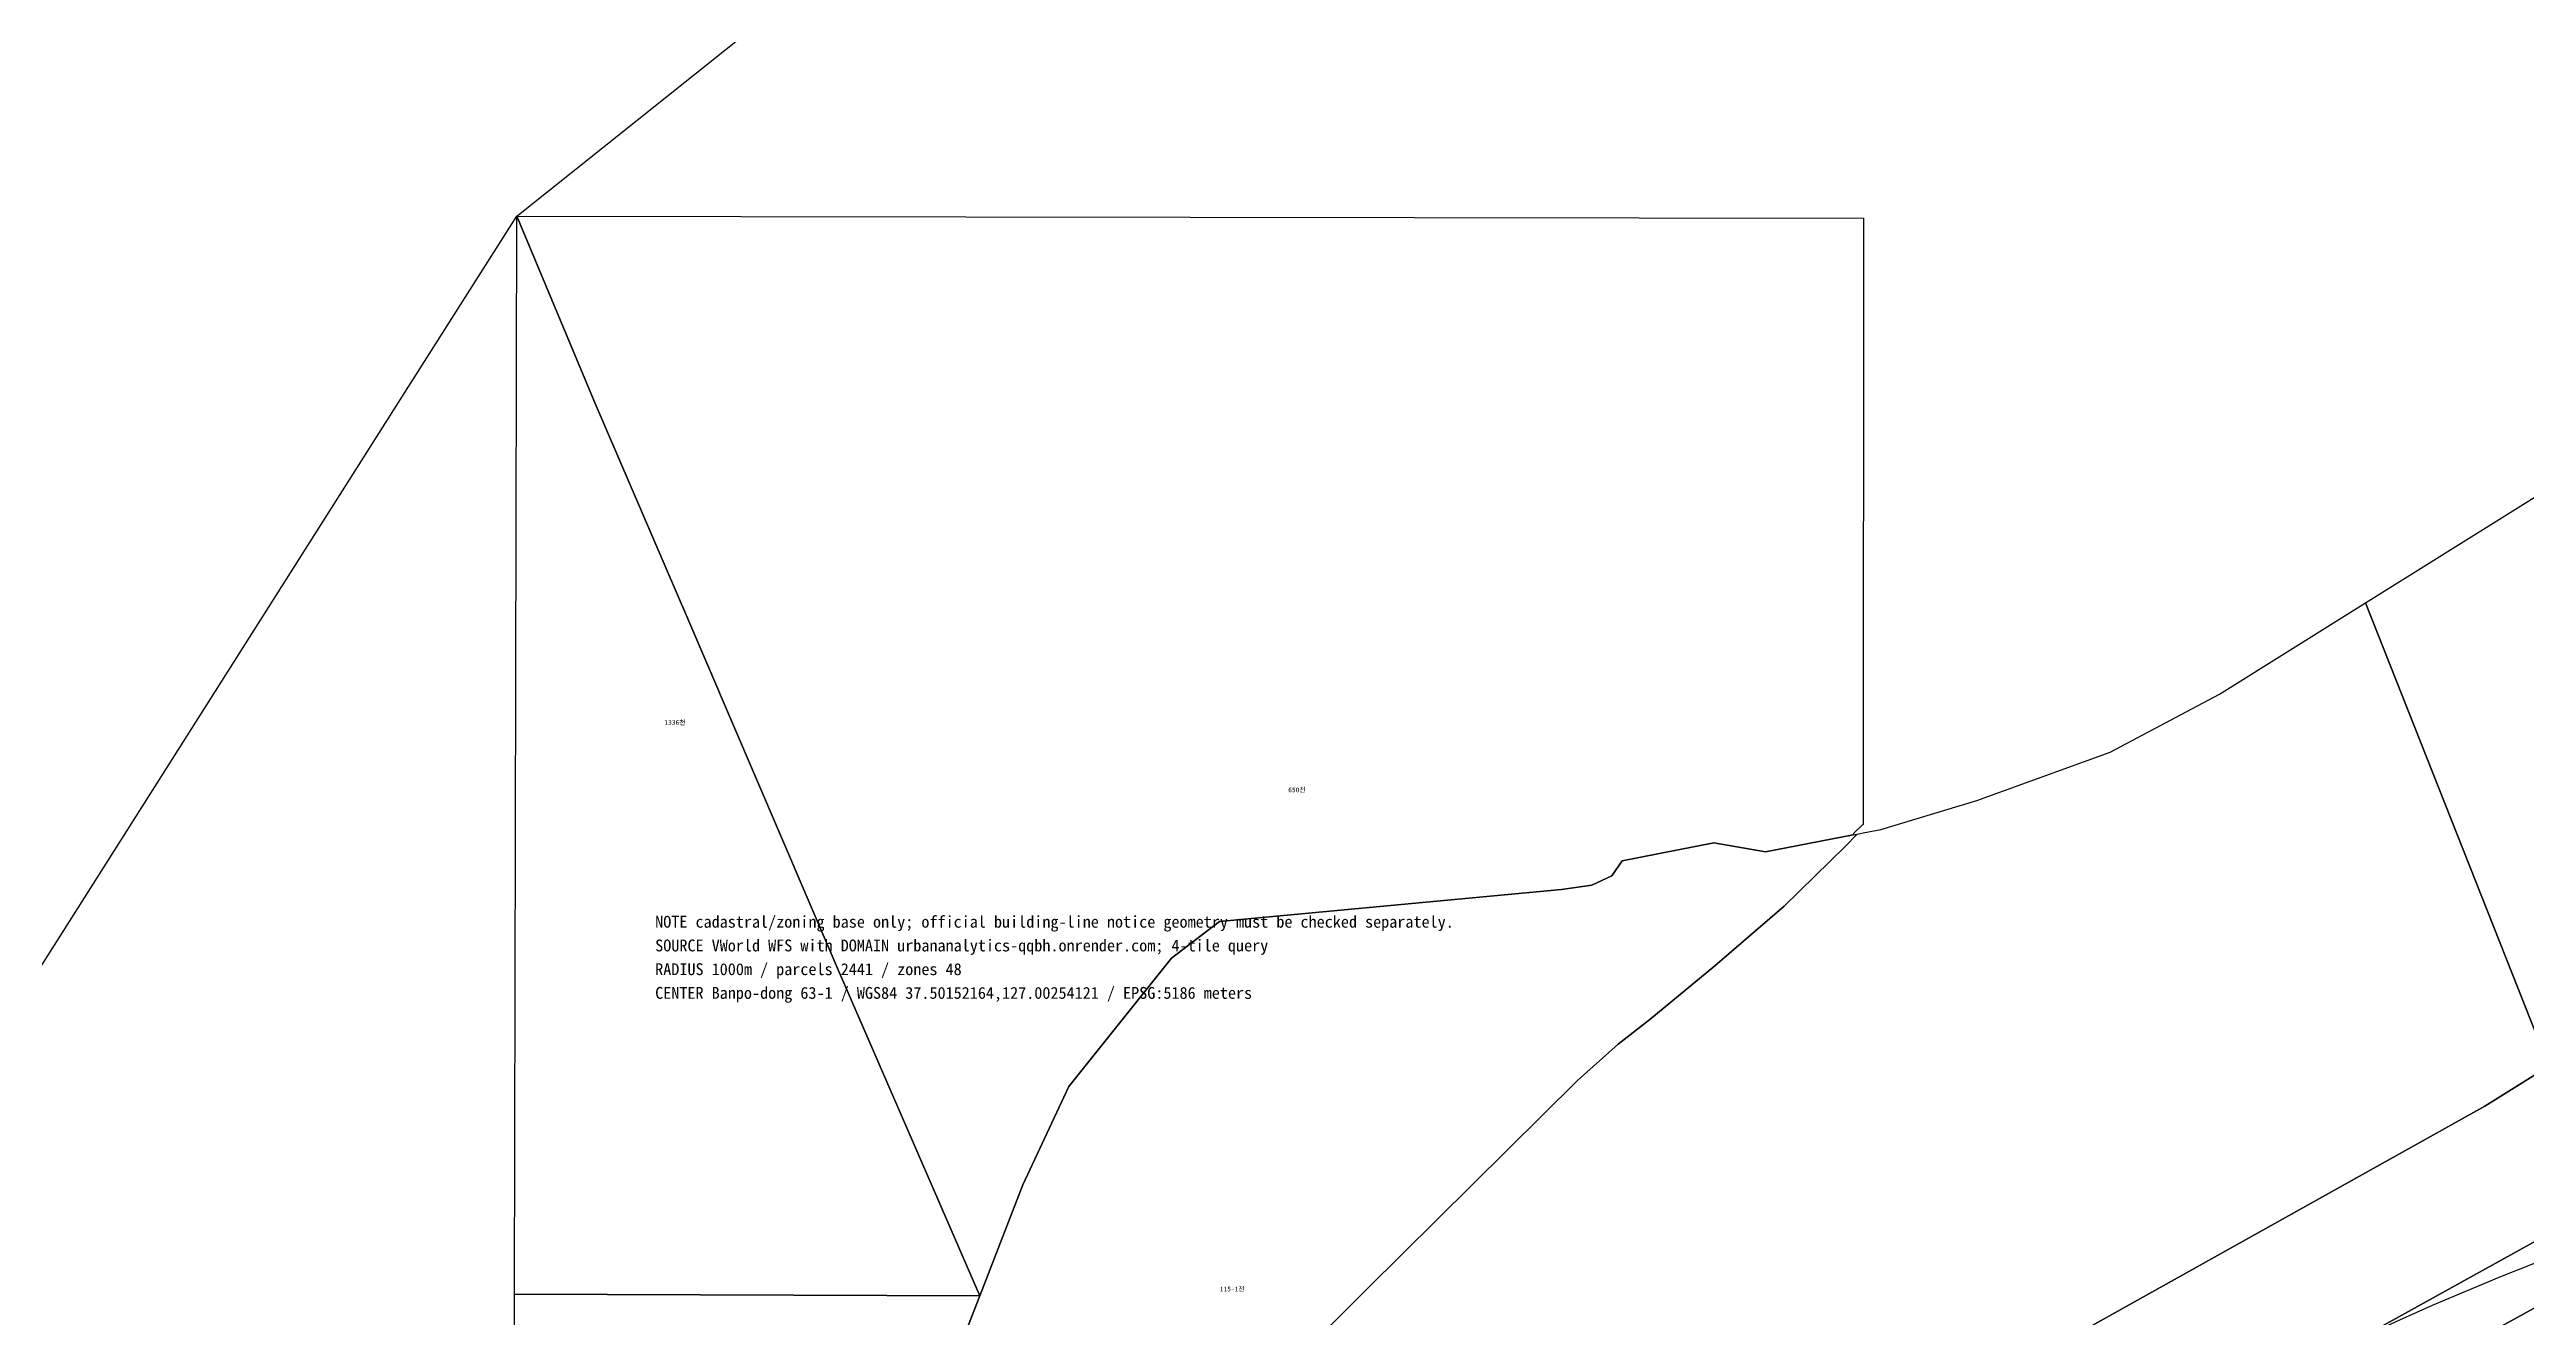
# Model space of a CAD drawing. Header units: metres. Extents: x 198218 to 208474, y 536547 to 547345.
# Drawn here: x 199020 to 199856, y 545586 to 546013 of the extents above; entities that cross this region are included whole.
import ezdxf
from ezdxf.enums import TextEntityAlignment as Align

# ---------------------------------------------------------------- set-up
doc = ezdxf.new("R2010")
doc.units = ezdxf.units.M
for name, color, linetype in [('CENTER_RADIUS', 1, 'Continuous'), ('PARCEL_BONBUN', 7, 'Continuous'), ('PARCEL_BUBUN', 8, 'Continuous'), ('PARCEL_LABEL', 3, 'Continuous'), ('TEXT_NOTES', 2, 'Continuous'), ('ZONING', 5, 'Continuous')]:
    doc.layers.add(name, color=color, linetype=linetype)

msp = doc.modelspace()

# ---------------------------------------------------------------- linework, layer by layer
at = {"layer": 'CENTER_RADIUS'}
msp.add_circle((200224.7, 544673.01), 1000, dxfattribs=at)
at = {"layer": 'PARCEL_BONBUN'}
for points in [[(199177.99, 545957.03), (199204.49, 545893.82), (199235.69, 545821.25), (199256.83, 545771.88), (199286.46, 545702.81), (199334.16, 545592.81), (199177.3, 545593.39), (199177.99, 545957.03)], [(199177.99, 545957.03), (199632.3, 545956.36), (199632.15, 545751.84), (199632, 545751.69), (199629.05, 545748.85), (199628.8, 545748.32), (199599.25, 545742.57), (199581.8, 545745.68), (199550.88, 545739.56), (199547.41, 545734.46), (199540.69, 545731.38), (199530.41, 545729.94), (199415.03, 545719.1), (199398.92, 545706.68), (199364.22, 545663.46), (199348.72, 545630.21), (199334.16, 545592.81), (199286.46, 545702.81), (199256.83, 545771.88), (199235.69, 545821.25), (199204.49, 545893.82), (199177.99, 545957.03)], [(199334.16, 545592.81), (199329.56, 545580.97), (199322.07, 545553.89), (199313.97, 545535.17), (199271.69, 545512.99), (199222.05, 545484.98), (199185.15, 545464.19), (199177.08, 545459.73), (199177.3, 545593.39), (199334.16, 545592.81)]]:
    msp.add_lwpolyline(points, close=True, dxfattribs=at)
for points in [[(199863.41, 545670.26), (199801.67, 545826.57), (200008.5, 545955.81)], [(199329.56, 545580.97), (199334.16, 545592.81), (199348.72, 545630.21), (199364.22, 545663.46), (199398.92, 545706.68), (199415.03, 545719.1), (199530.41, 545729.94), (199540.69, 545731.38), (199547.41, 545734.46), (199550.88, 545739.56), (199581.8, 545745.68), (199599.25, 545742.57), (199628.8, 545748.32), (199630.17, 545748.59), (199632.17, 545748.97), (199638.17, 545750.15), (199670.55, 545759.93), (199715.48, 545776.22), (199752.42, 545795.8), (199801.67, 545826.57), (199863.41, 545670.26)]]:
    msp.add_lwpolyline(points, dxfattribs=at)
at = {"layer": 'PARCEL_BUBUN'}
for points in [[(199177.99, 545957.03), (199204.49, 545893.82), (199235.69, 545821.25), (199256.83, 545771.88), (199286.46, 545702.81), (199334.16, 545592.81), (199177.3, 545593.39), (199177.99, 545957.03)], [(199177.99, 545957.03), (199632.3, 545956.36), (199632.15, 545751.84), (199632, 545751.69), (199629.05, 545748.85), (199628.8, 545748.32), (199599.25, 545742.57), (199581.8, 545745.68), (199550.88, 545739.56), (199547.41, 545734.46), (199540.69, 545731.38), (199530.41, 545729.94), (199415.03, 545719.1), (199398.92, 545706.68), (199364.22, 545663.46), (199348.72, 545630.21), (199334.16, 545592.81), (199286.46, 545702.81), (199256.83, 545771.88), (199235.69, 545821.25), (199204.49, 545893.82), (199177.99, 545957.03)], [(199562.6, 545488.88), (199633.94, 545535.3), (199660.31, 545549.67), (199658.51, 545554.39), (199841.87, 545656.81), (199863.41, 545670.26), (199881.72, 545623.91), (199866.29, 545615.36), (199570.99, 545451.83), (199556.3, 545478.52), (199565.1, 545484.07), (199562.6, 545488.88)], [(199570.99, 545451.83), (199866.29, 545615.36), (199873.57, 545596.98), (199580.2, 545435.12), (199570.99, 545451.83)], [(199580.2, 545435.12), (199873.57, 545596.98), (199881, 545578.22), (199589.84, 545417.59), (199580.2, 545435.12)], [(199334.16, 545592.81), (199329.56, 545580.97), (199322.07, 545553.89), (199313.97, 545535.17), (199271.69, 545512.99), (199222.05, 545484.98), (199185.15, 545464.19), (199177.08, 545459.73), (199177.3, 545593.39), (199334.16, 545592.81)]]:
    msp.add_lwpolyline(points, close=True, dxfattribs=at)
for points in [[(199381.28, 545511.81), (199464.77, 545595.04), (199535.78, 545665.47), (199549.57, 545677.73), (199560.27, 545686.06), (199582.18, 545704.15), (199605.51, 545724.29), (199626.21, 545744.51), (199630.17, 545748.59), (199632.17, 545748.97), (199632.17, 545748.97), (199638.17, 545750.15), (199670.55, 545759.93), (199715.48, 545776.22), (199752.42, 545795.8), (199801.67, 545826.57), (199863.41, 545670.26), (199841.87, 545656.81), (199658.51, 545554.39)], [(199329.56, 545580.97), (199334.16, 545592.81), (199348.72, 545630.21), (199364.22, 545663.46), (199398.92, 545706.68), (199415.03, 545719.1), (199530.41, 545729.94), (199540.69, 545731.38), (199547.41, 545734.46), (199550.88, 545739.56), (199581.8, 545745.68), (199599.25, 545742.57), (199628.8, 545748.32), (199628.8, 545748.32), (199630.17, 545748.59), (199626.21, 545744.51), (199605.51, 545724.29), (199582.18, 545704.15), (199560.27, 545686.06), (199549.57, 545677.73), (199535.78, 545665.47), (199464.77, 545595.04), (199381.28, 545511.81)]]:
    msp.add_lwpolyline(points, dxfattribs=at)
at = {"layer": 'ZONING'}
msp.add_lwpolyline([(198985.24, 545653.1), (199056.69, 545765.8), (199142.36, 545900.94), (199177.99, 545957.03), (199632.82, 546320)], dxfattribs=at)
msp.add_lwpolyline([(198985.24, 545653.1), (199056.69, 545765.8), (199142.36, 545900.94), (199177.99, 545957.03), (199632.82, 546320)], dxfattribs=at)

# ---------------------------------------------------------------- texts
at = {"layer": 'PARCEL_LABEL'}
for s, p in [('1336천', (199231.36, 545786.25)), ('1336천', (199231.36, 545786.25)), ('650천', (199441.15, 545763.49)), ('650천', (199441.15, 545763.49)), ('115-1천', (199419.32, 545595.13))]:
    msp.add_text(s, height=1.6, dxfattribs=at).set_placement(p, align=Align.MIDDLE_CENTER)
at = {"layer": 'TEXT_NOTES'}
for s, p in [('NOTE cadastral/zoning base only; official building-line notice geometry must be checked separately.', (199224.7, 545717.01)), ('SOURCE VWorld WFS with DOMAIN urbananalytics-qqbh.onrender.com; 4-tile query', (199224.7, 545709.01)), ('RADIUS 1000m / parcels 2441 / zones 48', (199224.7, 545701.01)), ('CENTER Banpo-dong 63-1 / WGS84 37.50152164,127.00254121 / EPSG:5186 meters', (199224.7, 545693.01))]:
    msp.add_text(s, height=4, dxfattribs=at).set_placement(p)

doc.saveas('drawing.dxf')
